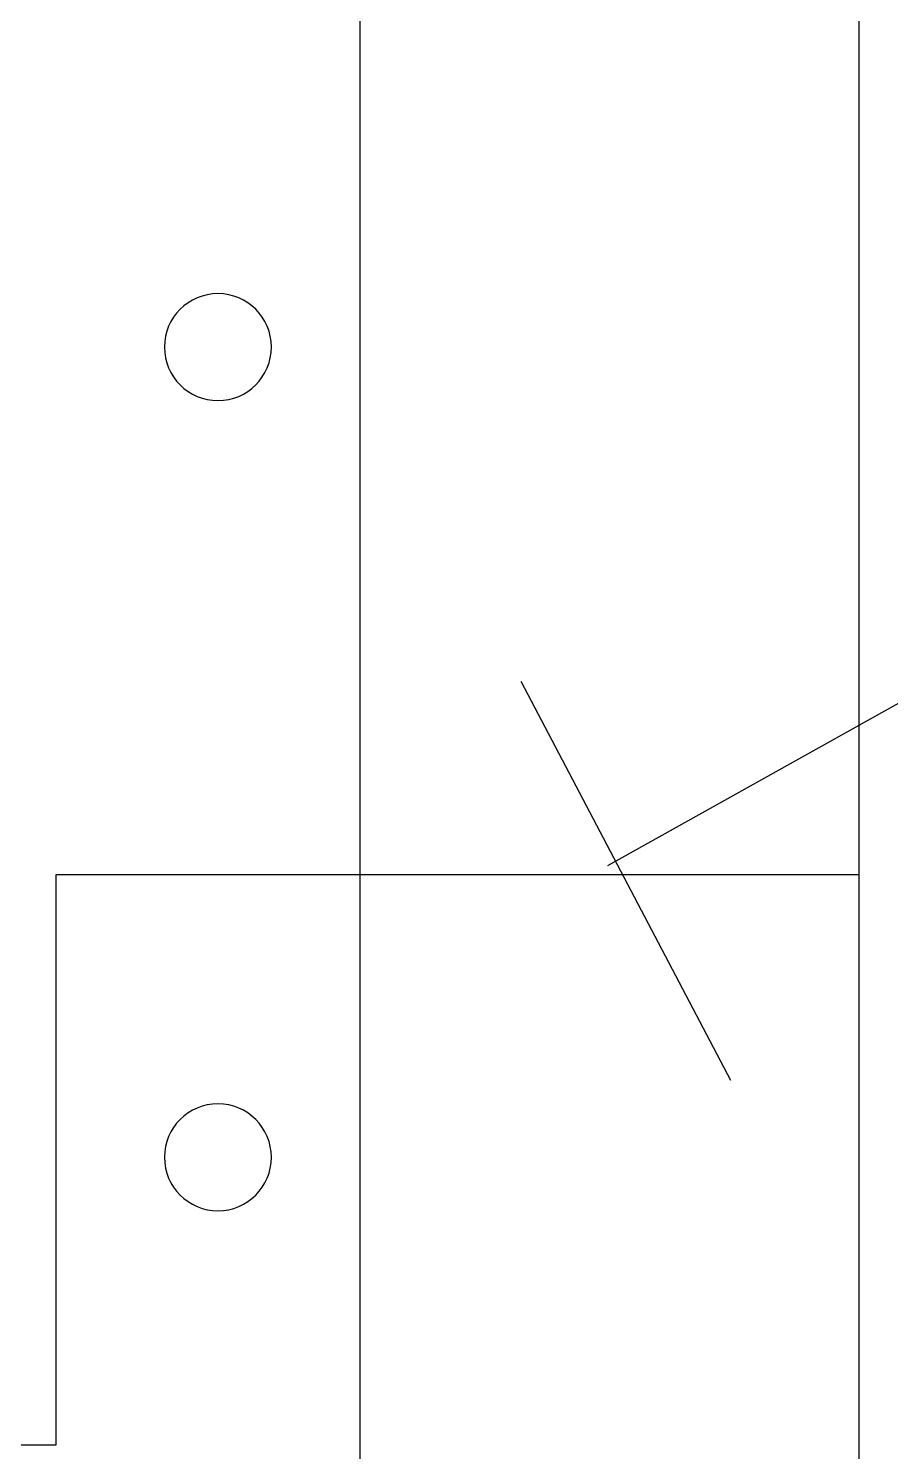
# Model space of a CAD drawing. Extents: x 151242 to 151523, y 158752 to 159354.
# Drawn here: x 151369.798 to 151370.402, y 158876.658 to 158877.656 of the extents above; entities that cross this region are included whole.
import ezdxf

# ---------------------------------------------------------------- set-up
doc = ezdxf.new("R2010")
doc.units = 0
doc.header["$LTSCALE"] = 3
doc.header["$MEASUREMENT"] = 0
doc.layers.add('4', color=12, linetype='CONTINUOUS')

msp = doc.modelspace()

# ---------------------------------------------------------------- linework, layer by layer
at = {"layer": '4', "color": 6}
msp.add_line((151370.02996, 158881.92586), (151370.02996, 158875.19396), dxfattribs=at)
at = {"layer": '4', "color": 15}
for p, q in [((151370.37996, 158881.92586), (151370.37996, 158875.19396)), ((151370.20397, 158877.06945), (151371.20018, 158877.62628)), ((151370.14296, 158877.19862), (151370.2898, 158876.91888))]:
    msp.add_line(p, q, dxfattribs=at)
at = {"layer": '4', "color": 4}
for p, q in [((151369.81717, 158876.66308), (151369.81717, 158877.06308)), ((151369.81717, 158877.06308), (151370.37996, 158877.06308)), ((151368.98886, 158876.66308), (151369.81717, 158876.66308))]:
    msp.add_line(p, q, dxfattribs=at)
at = {"layer": '4', "color": 15}
for centre, start, end in [((151369.9305, 158877.43297), 0, 180), ((151369.9305, 158877.43297), 180, 0), ((151369.9305, 158876.86478), 0, 180), ((151369.9305, 158876.86478), 180, 0)]:
    msp.add_arc(centre, 0.0375, start, end, dxfattribs=at)

doc.saveas('drawing.dxf')
